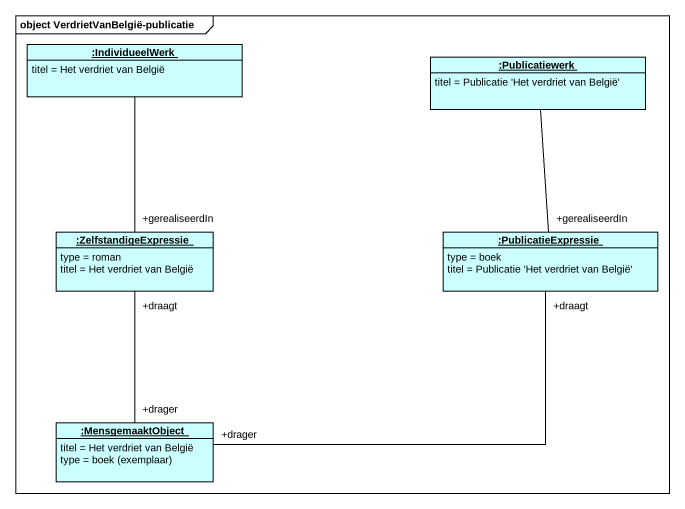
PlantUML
@startuml
mainframe object VerdrietVanBelgië-publicatie
hide circle
hide empty members
object ":IndividueelWerk" as IndividueelWerk #CCFFFF {
  titel = Het verdriet van België
}
object ":Publicatiewerk" as Publicatiewerk #CCFFFF {
  titel = Publicatie 'Het verdriet van België'
}
object ":ZelfstandigeExpressie" as ZelfstandigeExpressie #CCFFFF {
  type = roman
  titel = Het verdriet van België
}
object ":PublicatieExpressie" as PublicatieExpressie #CCFFFF {
  type = boek
  titel = Publicatie 'Het verdriet van België'
}
object ":MensgemaaktObject" as MensgemaaktObject #CCFFFF {
  titel = Het verdriet van België
  type = boek (exemplaar)
}
IndividueelWerk -- "+gerealiseerdIn" ZelfstandigeExpressie
Publicatiewerk -- "+gerealiseerdIn" PublicatieExpressie
ZelfstandigeExpressie "+draagt" -- "+drager" MensgemaaktObject
PublicatieExpressie "+draagt" -left- "+drager" MensgemaaktObject
@enduml
